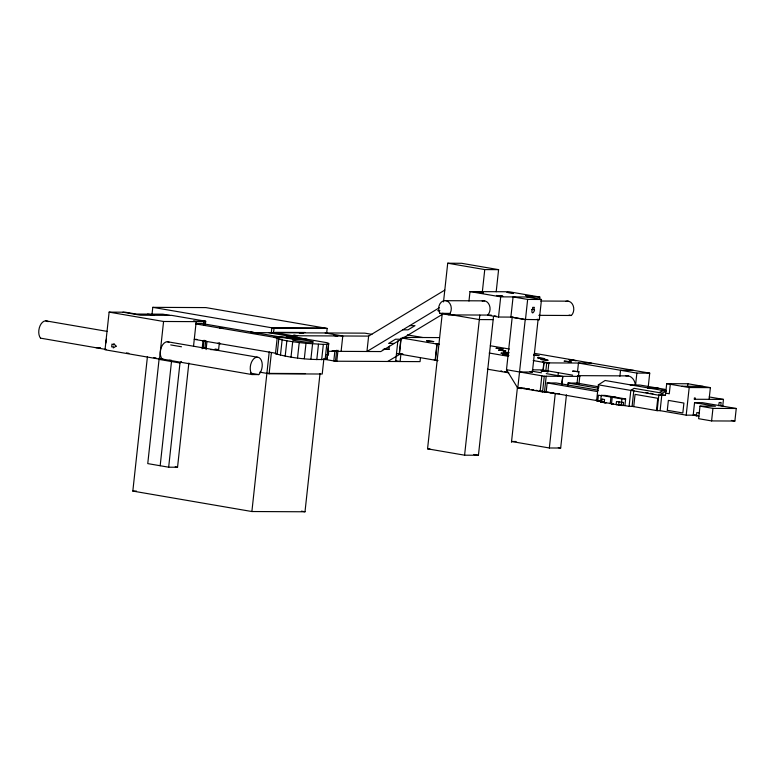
<?xml version="1.0" encoding="UTF-8"?>
<svg xmlns="http://www.w3.org/2000/svg" width="775" height="775" viewBox="0 0 775 775"><rect width="100%" height="100%" fill="white"/><g stroke="black" fill="none" stroke-linecap="round" stroke-linejoin="round"><path stroke-width="1.16" d="M169.657 315.357L162.847 314.185L136.138 314.059L125.356 312.209L109.12 312.131L105.022 349.777L159.485 359.135L163.05 359.145M320.007 373.637L305.001 511.781L251.885 511.529L132.825 491.079L147.444 356.539M151.997 314.543L152.782 307.346L205.908 307.597L327.176 328.435L326.682 332.969M159.485 359.135L163.573 321.48L205.075 321.683L202.294 321.208M169.047 360.288L171.294 360.239M160.173 465.736L171.498 361.528M179.984 362.991L159.069 359.397L147.754 463.605L168.659 467.199L179.984 362.991L181.282 361.489M168.659 467.199L177.543 467.238L188.858 363.039M193.508 346.396L196.191 321.644L193.411 321.16L205.704 321.218L205.317 324.764M203.408 324.754L204.145 321.15L200.793 320.782L203.796 321.208M202.13 348.779L203.021 340.574M203.215 348.159L204.087 340.206M204.891 348.44L205.763 340.487M206.092 349.583L206.954 341.63M210.645 349.603L218.608 349.641L219.344 342.831M251.885 511.529L269.225 351.85M271.318 332.611L271.841 327.796L324.957 328.048M259.741 372.155L269.109 373.763L271.386 352.761M273.565 332.717L274.059 328.174L272.81 327.796M275.464 353.739L277.198 337.91L278.361 337.358C291.419 337.309 275.067 338.365 273.914 337.338L296.486 337.454L282.652 337.387L306.619 339.198L327.031 342.705L328.707 343.422L326.943 359.348C309.777 360.133 292.049 358.234 275.464 353.739L275.542 353.197L194.457 339.363M277.13 354.446L278.806 339.072L277.227 337.813L195.707 323.911M280.453 355.289L282.129 339.905L278.806 339.072M285.19 356.19L286.857 340.806L282.129 339.905M291.012 357.101L292.688 341.717L286.857 340.806M296.641 339.528A10.55 0.843 6.2 0 1 312.955 341.727A10.55 0.843 6.2 0 1 302.337 341.678A10.55 0.843 6.2 0 1 293.279 339.508L296.641 339.479M297.542 357.953L299.218 342.569L292.688 341.717M304.323 358.689L305.989 343.315L323.33 344.391L326.788 344.294L328.707 343.422M310.891 359.271L312.558 343.887M316.801 359.639L318.477 344.255M321.654 359.774L323.33 344.391M323.873 358.854L322.226 374.025L269.109 373.763M325.113 359.677L326.788 344.294M326.943 359.348L328.619 343.964M334.877 350.998C339.508 352.063 326.692 350.213 334.877 350.998L333.802 360.927L336.796 361.228L337.987 350.261M323.562 359.174L335.478 361.218L336.66 350.252M341.107 351.366L342.782 335.982L325.19 332.959M444.802 290.092L368.629 336.108L366.953 351.492L439.299 307.772M383.092 349.38L389.011 349.409L389.37 346.125M395.628 361.508L397.866 340.855M399.222 354.03L400.859 339.014M399.445 354.068L401.208 337.9M420.418 358.215L420.05 361.625L335.478 361.218M493.53 316.316L478.437 455.254L464.593 455.187L427.558 448.822L442.293 313.207M443.513 301.911L447.718 263.219L461.561 263.287L498.596 269.652L496.203 291.71M468.972 301.078L469.999 291.584L509.107 291.768L539.817 297.048L539.555 299.421M464.593 455.187L479.812 315.144M482.36 291.642L484.762 269.584L498.596 269.652M487.678 315.173L498.519 317.033L500.708 296.854L539.817 297.048M529.248 388.74L517.778 388.139L506.492 369.723L512.197 317.237M511.471 442.244L517.458 387.113M526.913 296.98L541.493 299.489L539.293 319.668L525.237 319.474L517.778 388.139L524.627 388.207M527.649 299.421L525.46 319.6L510.88 317.101L513.079 296.912L527.649 299.421L541.493 299.489M521.071 388.701L521.12 388.188L542.577 391.869L546.181 391.888L597.806 400.762M519.531 371.971L532.386 372.029L538.092 319.532M545.145 391.762L540.136 391.452L541.841 375.798M542.975 370.489L543.856 362.4L542.655 362.022L549.591 362.778L544.079 362.438L543.197 370.528M542.577 391.869L544.283 376.224L579.787 376.388L578.935 384.216M545.833 370.983L546.714 362.894L591.315 363.107M544.505 391.879L546.201 376.224M547.857 372.145L548.865 362.903M546.181 391.888L547.16 382.927L556.15 382.966L598.387 390.222M516.082 441.508L511.558 441.488L549.349 447.979L555.249 393.613L559.511 393.632M557.942 376.301L558.329 372.707M561.565 384.468L562.786 376.456L561.914 384.478M549.349 447.979L560.674 448.037L566.447 394.843M567.833 385.204L568.065 383.034L576.92 383.073L599.211 386.899M577.578 371.128L578.46 363.049L636.876 373.085L649.721 373.143L648.22 387.006M577.075 383.092L577.801 376.379M578.421 376.485L578.935 371.738L572.764 371.128L578.935 371.738M601.071 401.518L596.624 400.752L598.348 384.836L605.11 380.486L665.909 390.978M613.141 403.756L600.518 402.08L601.245 395.395L605.139 395.415L625.628 398.941L624.902 405.616L611.504 403.93L612.221 397.255L615.931 397.275M610.216 403.746L610.942 397.062L614.837 397.081M619.893 376.272L620.542 370.276L633.388 370.343M621.192 405.596L621.918 398.922L625.628 398.941M624.902 405.616L629.087 406.332L630.821 390.416L634.047 388.333L662.693 393.254M629.087 406.332L632.09 406.352L633.824 390.426L630.821 390.416M635.568 385.068L636.876 373.085M633.737 406.604L635.064 394.378L657.781 398.282L656.454 410.508M632.09 406.352L657.142 410.653L658.866 394.727M657.142 410.653L660.106 410.663L661.831 394.746M662.305 390.368L665.88 391.201L659.467 395.337L598.358 384.836M659.467 395.337L665.434 395.366L666.703 383.664L687.89 383.761L710.384 387.626L709.106 399.328M667.294 410.295L668.37 400.394L683.908 403.068L682.833 412.968L667.265 410.295M670.298 384.284L669.271 393.768L665.677 393.148M687.628 386.134L687.89 383.761M660.106 410.663L686.195 415.148L689.198 387.529L710.384 387.626M694.565 402.642L715.422 406.226L699.98 406.148L698.624 418.694L711.586 420.922L734.884 421.028L736.25 408.493L702.421 402.68L694.565 402.642L693.199 415.177L699.002 416.175M695.078 399.261L695.223 397.953L694.41 397.943L694.264 399.261L723.462 399.396L722.717 406.216M696.483 415.749L696.832 412.552L699.35 412.988M711.586 420.922L712.952 408.377L736.25 408.493M718.793 405.722L719.142 402.525L721.118 402.535L720.769 405.732L722.755 405.742M328.629 352.528L328.329 355.357L326.507 354.514M659.099 392.634L662.916 390.581M442.942 314.001L380.796 351.559L327.932 351.298M387.703 361.47L400.966 353.584L400.103 361.528L395.415 360.724M434.203 359.774L435.153 360.201L436.906 344.032L435.705 343.645L438.757 343.732M501.018 370.818L501.967 371.244M521.12 388.188L519.192 388.382L521.536 388.391M279.058 337.483L282.371 337.387M302.473 338.481L286.614 337.406M540.592 301.029L568.298 301.165M445.838 300.681L484.608 300.865M437.71 310.668L439.929 310.678M439.851 313.342L448.919 314.902A8.021 6.326 -89.7 0 0 449.994 303.722A8.021 6.326 -89.7 0 0 441.198 302.211A8.021 6.326 -89.7 0 0 439.851 313.342L450.42 313.4M448.919 314.902L491.272 315.096M538.828 315.338L571.359 315.493A8.07 6.365 -89.7 0 0 573.132 305.563A8.07 6.365 -89.7 0 0 565.837 301.359M498.519 317.033L513.186 317.111M493.171 319.629L479.328 319.571L448.076 314.195M195.755 323.514L201.8 323.543L294.839 339.479M409.743 325.636L414.983 325.655L408.067 329.84L402.835 329.811M327.176 328.435L274.059 328.174L152.782 307.346M275.367 332.349L305.127 332.494M254.665 332.62L364.88 333.153L371.913 334.364M286.372 335.711L368.629 336.108M402.893 337.416L439.28 337.59M401.159 339.247L395.502 339.218L388.633 343.422L394.213 343.451M194.273 339.363L196.869 339.373M96.032 347.684L100.517 347.704M532.454 369.849L541.996 369.898L572.638 375.158M266.891 373.385L305.524 373.569M577.501 375.642L628.244 375.894M252.02 374.567L258.753 374.577A9.639 5.871 -80.3 0 0 261.369 360.414A9.639 5.871 -80.3 0 0 252.495 360.365A9.639 5.871 -80.3 0 0 252.02 374.567L158.41 358.399M630.211 384.991L639.859 385.039L665.173 389.389M681.903 386.27L703.09 386.376M647.987 388.043L657.636 388.091M647.706 388.198L658.556 388.246M661.521 390.368L666.345 390.397M661.269 390.522L666.5 390.6M548.642 392.47L549.155 392.479M550.066 392.722L550.579 392.722M552.895 393.206L553.418 393.206M596.624 400.752L598.978 400.772M619.554 401.973L619.022 401.973L618.673 405.16L620.659 405.17M600.518 402.08L604.413 402.099M611.504 403.93L613.354 403.94M618.14 404.744L616.154 404.734L616.503 401.537L623.517 402.409L623.168 405.606L618.973 404.889M686.195 415.148L696.57 415.197M696.425 415.274L694.448 415.264L696.967 415.7M427.558 448.822L429.863 448.832M132.825 491.079L136.448 491.088M508.739 355.58L502.52 354.766L508.788 355.241M508.884 352.993L503.314 352.199L508.952 352.548M533.549 354.805L539.119 355.599L533.607 355.27M220.497 343.703L217.804 343.315L220.526 343.49M506.327 371.729L504.641 371.603M403.659 338.22L406.701 338.307L403.746 337.668M402.787 354.466L398.243 353.817M299.218 342.569L305.989 343.315M437.827 360.559L435.376 360.239L437.129 344.071L438.669 344.294M542.5 391.259L538.983 391.094L540.136 391.452M401.983 353.836L402.864 353.952M496.174 316.152L494.518 315.832M290.538 337.425L293.27 337.89M447.718 263.219L484.762 269.584M469.999 291.584L500.708 296.854M569.092 315.086L571.359 315.493M537.056 319.281L539.293 319.668M513.379 317.44L525.237 319.474M443.445 313.4L445.761 313.798M490.352 345.766L509.359 349.031M534.295 353.313L649.721 373.143M407.418 334.887L422.666 337.512M402.39 338.103L439.483 344.478M489.17 353.012L508.197 356.277M533.161 360.569L546.714 362.894M666.703 383.664L689.198 387.529M709.193 396.945L723.462 399.396M577.404 375.982L579.787 376.388M531.727 371.177L541.522 372.804M546.249 373.618L562.786 376.456M530.013 371.622L532.386 372.029M662.732 394.901L665.434 395.366M645.749 392.479L648.132 392.886M650.516 393.293L652.908 393.71M384.323 348.605L389.011 349.409M506.492 369.723L544.283 376.224M272.984 332.339L292.785 335.74M396.49 353.565L437.73 360.646M487.417 369.181L508.817 372.853M568.065 383.034L598.571 388.265M205.704 321.218L171.614 315.367L140.537 315.212L122.954 312.199M699.98 406.148L712.952 408.377M268.789 332.688L306.919 339.237M147.56 314.117L154.37 315.28M547.16 382.927L597.612 391.588M601.245 395.395L610.942 397.062M612.221 397.255L621.918 398.922M601.545 395.725L598.416 395.182L597.845 400.472L600.974 401.014M109.12 312.131L163.573 321.48M731.387 420.428L734.884 421.028M595.636 400.229L598.407 400.714M526.797 388.721L529.131 389.118M531.456 389.525L533.791 389.922M535.961 390.29L537.356 390.532M539.729 390.939L541.589 391.259M544.447 391.753L555.249 393.613M215.082 349.041L218.608 349.641M45.783 320.84L106.998 331.361M167.342 341.727L257.281 357.168M170.713 344.923L181.505 346.774M250.47 373.153L258.753 374.606M40.542 338.152L106.456 349.535M126.509 352.925L128.873 353.323M153.692 357.585L156.056 357.992M558.31 447.63L560.674 448.037M473.806 454.46L478.437 455.254M175.218 466.841L177.543 467.238M301.427 511.171L305.001 511.781M105.855 343.025A9.629 5.871 -80.3 0 1 106.514 339.043M162.091 359.125A9.639 5.871 -80.3 0 1 161.403 347.152A9.639 5.871 -80.3 0 1 168.96 342.114M40.533 338.21A9.629 5.871 -80.3 0 1 40.106 325.674A9.629 5.871 -80.3 0 1 48.127 321.693M482.166 301.049A8.021 6.326 -89.7 0 1 489.412 305.224A8.021 6.326 -89.7 0 1 487.688 315.086M625.88 375.914A10.559 8.331 -89.7 0 1 635.393 385.272M116.134 346.183L113.227 347.946L113.567 346.754L111.677 346.9L111.968 344.071L113.799 344.914L113.809 343.645L116.134 346.183M531.97 309.428C531.088 317.779 536.387 308.314 533.801 309.738L534.382 307.355L532.658 307.365L532.687 309.709L531.97 309.428M602.039 399.086L601.691 402.273L606.186 402.719L604.209 402.709L604.548 399.512L602.039 399.086M219.48 327.903L222.832 328.261L219.48 327.903M250.742 332.223L254.093 332.591L250.742 332.223M293.744 335.265L297.61 335.691L293.744 335.265M299.344 332.882L303.209 333.298L299.344 332.882M333.851 335.449L337.716 335.866L333.851 335.449M426.754 340.835L433.69 341.591L426.754 340.835M477.129 292.175L483.29 292.853L477.129 292.175M496.523 295.498L502.684 296.166L496.523 295.498M496.155 348.266L503.091 349.021L496.155 348.266M507.15 292.417L513.321 293.086L507.15 292.417M498.761 350.155L505.697 350.91L498.761 350.155M501.134 353.148L508.071 353.904L501.134 353.148M525.75 295.595L531.912 296.273L525.75 295.595M537.753 357.856L544.689 358.612L537.753 357.856M541.018 359.464L547.944 360.22L541.018 359.464M541.173 370.915L547.344 371.583L541.173 370.915M564.248 361.15L571.175 361.906L564.248 361.15M569.179 359.891L576.106 360.646L569.179 359.891"/></g></svg>
